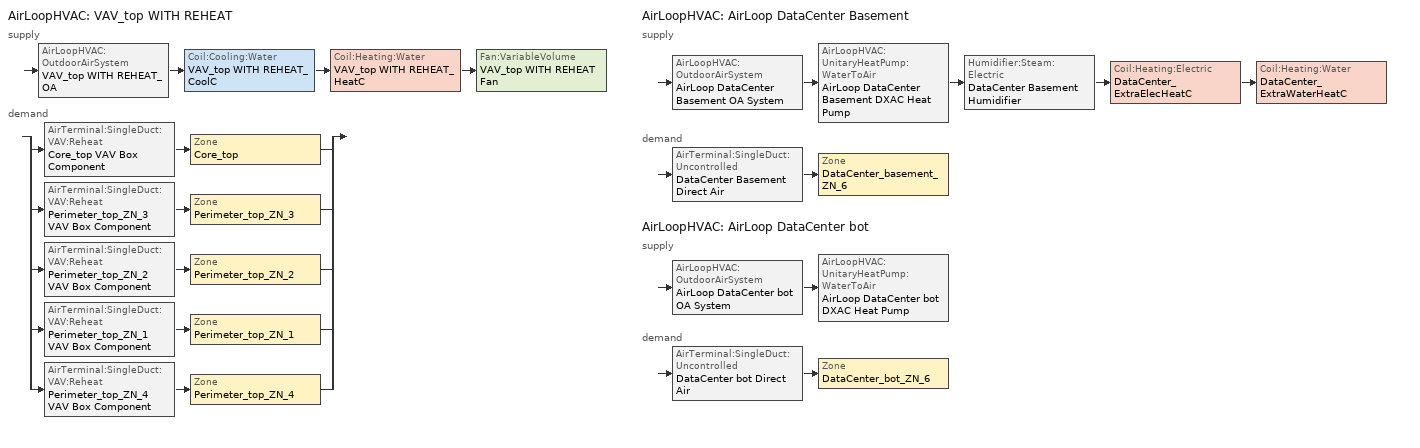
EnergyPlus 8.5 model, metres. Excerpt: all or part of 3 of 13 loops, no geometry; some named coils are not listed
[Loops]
AirLoopHVAC 'VAV_top WITH REHEAT'
 supply: AirLoopHVAC:OutdoorAirSystem 'VAV_top WITH REHEAT_OA' > Coil:Cooling:Water 'VAV_top WITH REHEAT_CoolC' > Coil:Heating:Water 'VAV_top WITH REHEAT_HeatC' > Fan:VariableVolume 'VAV_top WITH REHEAT Fan'
 demand: split
  | AirTerminal:SingleDuct:VAV:Reheat 'Core_top VAV Box Component' > Zone 'Core_top'
  | AirTerminal:SingleDuct:VAV:Reheat 'Perimeter_top_ZN_3 VAV Box Component' > Zone 'Perimeter_top_ZN_3'
  | AirTerminal:SingleDuct:VAV:Reheat 'Perimeter_top_ZN_2 VAV Box Component' > Zone 'Perimeter_top_ZN_2'
  | AirTerminal:SingleDuct:VAV:Reheat 'Perimeter_top_ZN_1 VAV Box Component' > Zone 'Perimeter_top_ZN_1'
  | AirTerminal:SingleDuct:VAV:Reheat 'Perimeter_top_ZN_4 VAV Box Component' > Zone 'Perimeter_top_ZN_4'
AirLoopHVAC 'AirLoop DataCenter Basement'
 supply: AirLoopHVAC:OutdoorAirSystem 'AirLoop DataCenter Basement OA System' > AirLoopHVAC:UnitaryHeatPump:WaterToAir 'AirLoop DataCenter Basement DXAC Heat Pump' > Humidifier:Steam:Electric 'DataCenter Basement Humidifier' > Coil:Heating:Electric 'DataCenter_ExtraElecHeatC' > Coil:Heating:Water 'DataCenter_ExtraWaterHeatC'
 demand: AirTerminal:SingleDuct:Uncontrolled 'DataCenter Basement Direct Air' > Zone 'DataCenter_basement_ZN_6'
AirLoopHVAC 'AirLoop DataCenter bot'
 supply: AirLoopHVAC:OutdoorAirSystem 'AirLoop DataCenter bot OA System' > AirLoopHVAC:UnitaryHeatPump:WaterToAir 'AirLoop DataCenter bot DXAC Heat Pump'
 demand: AirTerminal:SingleDuct:Uncontrolled 'DataCenter bot Direct Air' > Zone 'DataCenter_bot_ZN_6'
[DesignSpecification:OutdoorAir] Outdoor Air Flow per Zone Floor Area {m3/s-m2}=0.000431773
Name | Outdoor Air Method | Outdoor Air Flow per Zone {m3/s} | Outdoor Air Flow per Person {m3/s-person}
SZ DSOA Core_top; SZ DSOA Perimeter_top_ZN_3; SZ DSOA Perimeter_top_ZN_2; SZ DSOA Perimeter_top_ZN_1; SZ DSOA Perimeter_top_ZN_4; SZ DSOA DataCenter_basement_ZN_6; SZ DSOA DataCenter_bot_ZN_6 | Flow/Area | 0
CM DSOA Core_top; CM DSOA Perimeter_top_ZN_1; CM DSOA Perimeter_top_ZN_2; CM DSOA Perimeter_top_ZN_3; CM DSOA Perimeter_top_ZN_4 | Sum |  | 1e-08
[DesignSpecification:ZoneAirDistribution] Zone Air Distribution Effectiveness in Cooling Mode=1; Zone Air Distribution Effectiveness in Heating Mode=1
CM DSZAD Core_top; CM DSZAD Perimeter_top_ZN_1; CM DSZAD Perimeter_top_ZN_2; CM DSZAD Perimeter_top_ZN_3; CM DSZAD Perimeter_top_ZN_4
[Sizing:Zone] Zone Cooling Design Supply Air Temperature Input Method=SupplyAirTemperature; Zone Cooling Design Supply Air Temperature {C}=12.8; Zone Heating Design Supply Air Temperature Input Method=SupplyAirTemperature; Zone Heating Design Supply Air Temperature {C}=40; Zone Cooling Design Supply Air Humidity Ratio {kgWater/kgDryAir}=0.0085; Zone Heating Design Supply Air Humidity Ratio {kgWater/kgDryAir}=0.008; Zone Heating Sizing Factor=0; Cooling Design Air Flow Method=DesignDay; Cooling Design Air Flow Rate {m3/s}=0; Cooling Minimum Air Flow {m3/s}=0; Cooling Minimum Air Flow Fraction=0; Heating Design Air Flow Method=DesignDay; Heating Design Air Flow Rate {m3/s}=0
Name | Design Specification Outdoor Air Object | Zone Cooling Sizing Factor
Core_top | SZ DSOA Core_top | 0
Perimeter_top_ZN_3 | SZ DSOA Perimeter_top_ZN_3 | 0
Perimeter_top_ZN_2 | SZ DSOA Perimeter_top_ZN_2 | 0
Perimeter_top_ZN_1 | SZ DSOA Perimeter_top_ZN_1 | 0
Perimeter_top_ZN_4 | SZ DSOA Perimeter_top_ZN_4 | 0
DataCenter_basement_ZN_6 | SZ DSOA DataCenter_basement_ZN_6 | 1.2
DataCenter_bot_ZN_6 | SZ DSOA DataCenter_bot_ZN_6 | 1.2
[Sizing:System] Type of Load to Size On=Sensible; Preheat Design Temperature {C}=7; Preheat Design Humidity Ratio {kgWater/kgDryAir}=0.008; Precool Design Temperature {C}=12.8; Precool Design Humidity Ratio {kgWater/kgDryAir}=0.008; Central Cooling Design Supply Air Temperature {C}=12.8; Type of Zone Sum to Use=Coincident; 100% Outdoor Air in Cooling=No; 100% Outdoor Air in Heating=No; Central Cooling Design Supply Air Humidity Ratio {kgWater/kgDryAir}=0.0085; Central Heating Design Supply Air Humidity Ratio {kgWater/kgDryAir}=0.008; Cooling Supply Air Flow Rate Method=DesignDay; Cooling Supply Air Flow Rate {m3/s}=0; Heating Supply Air Flow Rate Method=DesignDay; Heating Supply Air Flow Rate {m3/s}=0; System Outdoor Air Method=ZoneSum; Zone Maximum Outdoor Air Fraction=1; Cooling Design Capacity Method=CoolingDesignCapacity; Cooling Design Capacity {W}=autosize; Heating Design Capacity Method=HeatingDesignCapacity; Heating Design Capacity {W}=autosize; Central Cooling Capacity Control Method=OnOff
Name | Design Outdoor Air Flow Rate {m3/s} | Central Heating Maximum System Air Flow Ratio | Central Heating Design Supply Air Temperature {C}
VAV_top WITH REHEAT | 2.53804 | 0.3 | 12.8
AirLoop DataCenter Basement; AirLoop DataCenter bot | autosize | 1 | 40
[ZoneControl:Thermostat] Control Type Schedule=Dual Zone Control Type Sched
Name | Zone or ZoneList | Control 1
Core_top Thermostat | Core_top | Core_top DualSPSched
Perimeter_top_ZN_3 Thermostat | Perimeter_top_ZN_3 | Perimeter_top_ZN_3 DualSPSched
Perimeter_top_ZN_2 Thermostat | Perimeter_top_ZN_2 | Perimeter_top_ZN_2 DualSPSched
Perimeter_top_ZN_1 Thermostat | Perimeter_top_ZN_1 | Perimeter_top_ZN_1 DualSPSched
Perimeter_top_ZN_4 Thermostat | Perimeter_top_ZN_4 | Perimeter_top_ZN_4 DualSPSched
DataCenter Basement Thermostat | DataCenter_basement_ZN_6 | DataCenter Cooling Setpoints Dual SP Control
DataCenter bot Thermostat | DataCenter_bot_ZN_6 | DataCenter Cooling Setpoints Dual SP Control
[ThermostatSetpoint:DualSetpoint]
Name | Heating Setpoint Temperature Schedule | Cooling Setpoint Temperature Schedule
Core_top DualSPSched; Perimeter_top_ZN_3 DualSPSched; Perimeter_top_ZN_2 DualSPSched; Perimeter_top_ZN_1 DualSPSched; Perimeter_top_ZN_4 DualSPSched | HTGSETP_SCH_YES_OPTIMUM | CLGSETP_SCH_YES_OPTIMUM
DataCenter Cooling Setpoints Dual SP Control | HTGSETP_DC_SCH | CLGSETP_DC_SCH
[AirTerminal:SingleDuct:Uncontrolled] Availability Schedule=Always_On; Maximum Air Flow Rate {m3/s}=autosize
DataCenter Basement Direct Air; DataCenter bot Direct Air
[AirTerminal:SingleDuct:VAV:Reheat] Availability Schedule=ALWAYS_ON; Maximum Air Flow Rate {m3/s}=AUTOSIZE; Zone Minimum Air Flow Input Method=Constant; Maximum Hot Water or Steam Flow Rate {m3/s}=AUTOSIZE; Minimum Hot Water or Steam Flow Rate {m3/s}=0; Convergence Tolerance=0.001; Damper Heating Action=reverse; Maximum Flow Fraction During Reheat=0.5; Maximum Reheat Air Temperature {C}=40
Name | Constant Minimum Air Flow Fraction | Reheat Coil
Core_top VAV Box Component | 0.363705 | Core_top VAV Box Reheat Coil
Perimeter_top_ZN_3 VAV Box Component | 0.279225 | Perimeter_top_ZN_3 VAV Box Reheat Coil
Perimeter_top_ZN_2 VAV Box Component | 0.2 | Perimeter_top_ZN_2 VAV Box Reheat Coil
Perimeter_top_ZN_1 VAV Box Component | 0.2 | Perimeter_top_ZN_1 VAV Box Reheat Coil
Perimeter_top_ZN_4 VAV Box Component | 0.2 | Perimeter_top_ZN_4 VAV Box Reheat Coil
[Zone equipment]
Core_top: Core_top VAV Box Component
Perimeter_top_ZN_3: Perimeter_top_ZN_3 VAV Box Component
Perimeter_top_ZN_2: Perimeter_top_ZN_2 VAV Box Component
Perimeter_top_ZN_1: Perimeter_top_ZN_1 VAV Box Component
Perimeter_top_ZN_4: Perimeter_top_ZN_4 VAV Box Component
DataCenter_basement_ZN_6: DataCenter Basement Direct Air
DataCenter_bot_ZN_6: DataCenter bot Direct Air
[Fan:VariableVolume]
VAV_top WITH REHEAT Fan: Availability Schedule=HVACOperationSchd; Fan Total Efficiency=0.6084; Pressure Rise {Pa}=1314.72; Maximum Flow Rate {m3/s}=AUTOSIZE; Fan Power Minimum Flow Rate Input Method=Fraction; Fan Power Minimum Flow Fraction=0.25; Motor Efficiency=0.936; Motor In Airstream Fraction=1; Fan Power Coefficient 1=0.0408; Fan Power Coefficient 2=0.088; Fan Power Coefficient 3=-0.0729; Fan Power Coefficient 4=0.9437; Fan Power Coefficient 5=0
[Fan:OnOff] Availability Schedule=Always_On; Maximum Flow Rate {m3/s}=autosize; Motor In Airstream Fraction=1
Name | Fan Total Efficiency | Pressure Rise {Pa} | Motor Efficiency
DataCenter Basement Supply Fan | 0.6175 | 1018.41 | 0.95
DataCenter bot Supply Fan | 0.55575 | 622.5 | 0.855
[Coil:Cooling:Water]
VAV_top WITH REHEAT_CoolC: Availability Schedule=ALWAYS_ON; Design Water Flow Rate {m3/s}=AUTOSIZE; Design Air Flow Rate {m3/s}=AUTOSIZE; Design Inlet Water Temperature {C}=AUTOSIZE; Design Inlet Air Temperature {C}=AUTOSIZE; Design Outlet Air Temperature {C}=AUTOSIZE; Design Inlet Air Humidity Ratio {kgWater/kgDryAir}=AUTOSIZE; Design Outlet Air Humidity Ratio {kgWater/kgDryAir}=AUTOSIZE; Type of Analysis=SimpleAnalysis; Heat Exchanger Configuration=CrossFlow
[Coil:Heating:Water] Rated Inlet Water Temperature {C}=82.2; Rated Outlet Water Temperature {C}=71.1
Name | Availability Schedule | Performance Input Method | Rated Capacity {W} | Rated Inlet Air Temperature {C} | Rated Outlet Air Temperature {C} | Rated Ratio for Air and Water Convection | U-Factor Times Area Value {W/K} | Maximum Water Flow Rate {m3/s}
DataCenter_ExtraWaterHeatC | DataCenter_ExtraWaterHeatC_Sch | NominalCapacity | 0 | 16.6 | 32.2 | 0.5
VAV_top WITH REHEAT_HeatC | ALWAYS_ON | UFactorTimesAreaAndDesignWaterFlowRate | AUTOSIZE | 12.8 | 40 |  | AUTOSIZE | AUTOSIZE
[Coil:Heating:Electric] Efficiency=1
Name | Availability Schedule | Nominal Capacity {W}
DataCenter_ExtraElecHeatC | DataCenter_ExtraElecHeatC_Sch | 10000000
Heat Pump DX Supp Heating Coil AirLoop DataCenter Basement; Heat Pump DX Supp Heating Coil AirLoop DataCenter bot | ALWAYS_OFF | autosize
[Humidifier:Steam:Electric]
DataCenter Basement Humidifier: Availability Schedule=ALWAYS_ON; Rated Capacity {m3/s}=3.72E-5; Rated Power {W}=100000; Rated Fan Power {W}=0; Standby Power {W}=0
[AirLoopHVAC:UnitaryHeatPump:WaterToAir] Availability Schedule=Always_On; Supply Air Flow Rate {m3/s}=autosize; Heating Convergence=0.001; Cooling Convergence=0.001; Maximum Cycling Rate {cycles/hr}=2.5; Heat Pump Time Constant {s}=60; Fraction of On-Cycle Power Use=0.01; Heat Pump Fan Delay Time {s}=60; Maximum Supply Air Temperature from Supplemental Heater {C}=50; Fan Placement=BlowThrough; Supply Air Fan Operating Mode Schedule=SupplyFanSch
Name | Controlling Zone or Thermostat Location | Supply Air Fan | Heating Coil | Cooling Coil | Supplemental Heating Coil
AirLoop DataCenter Basement DXAC Heat Pump | DataCenter_basement_ZN_6 | DataCenter Basement Supply Fan | Heat Pump HEATING Mode AirLoop DataCenter Basement | Heat Pump Cooling Mode AirLoop DataCenter Basement | Heat Pump DX Supp Heating Coil AirLoop DataCenter Basement
AirLoop DataCenter bot DXAC Heat Pump | DataCenter_bot_ZN_6 | DataCenter bot Supply Fan | Heat Pump HEATING Mode AirLoop DataCenter bot | Heat Pump Cooling Mode AirLoop DataCenter bot | Heat Pump DX Supp Heating Coil AirLoop DataCenter bot
[Controller:WaterCoil] Control Variable=Temperature; Actuator Variable=FLOW; Maximum Actuated Flow {m3/s}=AUTOSIZE; Minimum Actuated Flow {m3/s}=0
Name | Action | Controller Convergence Tolerance {deltaC}
VAV_top WITH REHEAT_CoolC_Controller | REVERSE
VAV_top WITH REHEAT_HeatC_Controller | NORMAL | 0.0001
DataCenter_bas_HeatC_Controller | NORMAL
[Controller:OutdoorAir] Economizer Control Action Type=ModulateFlow; Lockout Type=NoLockout; Minimum Limit Type=FixedMinimum; Minimum Outdoor Air Schedule=MinOA_MotorizedDamper_sched
Name | Minimum Outdoor Air Flow Rate {m3/s} | Maximum Outdoor Air Flow Rate {m3/s} | Economizer Control Type | Mechanical Ventilation Controller
VAV_top WITH REHEAT_OA_Controller | 0 | AUTOSIZE | DifferentialDryBulb | VAV_top WITH REHEAT_DCV
AirLoop DataCenter Basement OA Controller | autosize | autosize | DifferentialDryBulb
AirLoop DataCenter bot OA Controller | 0 | autosize | NoEconomizer
[Controller:MechanicalVentilation]
VAV_top WITH REHEAT_DCV: Availability Schedule=MinOA_MotorizedDamper_sched; Demand Controlled Ventilation=Yes; System Outdoor Air Method=VentilationRateProcedure; Zone 1=Core_top; Design Specification Outdoor Air Object Name 1=CM DSOA Core_top; Design Specification Zone Air Distribution Object Name 1=CM DSZAD Core_top; Zone 2=Perimeter_top_ZN_1; Design Specification Outdoor Air Object Name 2=CM DSOA Perimeter_top_ZN_1; Design Specification Zone Air Distribution Object Name 2=CM DSZAD Perimeter_top_ZN_1; Zone 3=Perimeter_top_ZN_2; Design Specification Outdoor Air Object Name 3=CM DSOA Perimeter_top_ZN_2; Design Specification Zone Air Distribution Object Name 3=CM DSZAD Perimeter_top_ZN_2; Zone 4=Perimeter_top_ZN_3; Design Specification Outdoor Air Object Name 4=CM DSOA Perimeter_top_ZN_3; Design Specification Zone Air Distribution Object Name 4=CM DSZAD Perimeter_top_ZN_3; Zone 5=Perimeter_top_ZN_4; Design Specification Outdoor Air Object Name 5=CM DSOA Perimeter_top_ZN_4; Design Specification Zone Air Distribution Object Name 5=CM DSZAD Perimeter_top_ZN_4
[AirLoopHVAC]
Name | Design Supply Air Flow Rate {m3/s}
VAV_top WITH REHEAT | AUTOSIZE
AirLoop DataCenter Basement; AirLoop DataCenter bot | autosize
[EnergyManagementSystem:Sensor]
Name | Output:Variable or Output:Meter Index Key | Output:Variable or Output:Meter
DataCenter_Humidifier_Status | DataCenter Basement Humidifier | Humidifier Water Volume Flow Rate
DataCenter_HeatC_Status | HEAT PUMP HEATING MODE AIRLOOP DATACENTER BASEMENT | Heating Coil Electric Power
DataCenter_AfterHumidifier_Temp | DataCenter_Humidifier-DataCenter_ExtraElecHeatCNode | System Node Temperature
DataCenter_AfterElecHeatC_Temp | DataCenter_EXTRAELECHEATC-DataCenter_EXTRAWATERHEATCNODE | System Node Temperature
Core_top_LSr | Core_top | Zone Lights Electric Power
Core_top_Occ_Sensor | Core_top | People Occupant Count
Perimeter_top_ZN_3_LSr | Perimeter_top_ZN_3 | Zone Lights Electric Power
Perimeter_top_ZN_3_Occ_Sensor | Perimeter_top_ZN_3 | People Occupant Count
Perimeter_top_ZN_2_LSr | Perimeter_top_ZN_2 | Zone Lights Electric Power
Perimeter_top_ZN_2_Occ_Sensor | Perimeter_top_ZN_2 | People Occupant Count
Perimeter_top_ZN_1_LSr | Perimeter_top_ZN_1 | Zone Lights Electric Power
Perimeter_top_ZN_1_Occ_Sensor | Perimeter_top_ZN_1 | People Occupant Count
Perimeter_top_ZN_4_LSr | Perimeter_top_ZN_4 | Zone Lights Electric Power
Perimeter_top_ZN_4_Occ_Sensor | Perimeter_top_ZN_4 | People Occupant Count
[EnergyManagementSystem:Actuator]
DataCenter_ExtraElecHeatC_SP: Actuated Component Unique=DataCenter_EXTRAELECHEATC-DataCenter_EXTRAWATERHEATCNODE; Actuated Component Type=System Node Setpoint; Actuated Component Control Type=Temperature Setpoint
[EnergyManagementSystem:OutputVariable]
DataCenter_ExtraElecHeatC_SP: EMS Variable=DataCenter_ExtraElecHeatC_SP; Type of Data in Variable=Averaged; Update Frequency=SystemTimeStep
[EnergyManagementSystem:InternalVariable]
Name | Internal Data Index Key | Internal Data Type
DataCenter_FanDesignMass | DataCenter Basement Supply Fan | Fan Maximum Mass Flow Rate
Core_top_Area | Core_top | Zone Floor Area
Perimeter_top_ZN_3_Area | Perimeter_top_ZN_3 | Zone Floor Area
Perimeter_top_ZN_2_Area | Perimeter_top_ZN_2 | Zone Floor Area
Perimeter_top_ZN_1_Area | Perimeter_top_ZN_1 | Zone Floor Area
Perimeter_top_ZN_4_Area | Perimeter_top_ZN_4 | Zone Floor Area
[ExternalInterface:FunctionalMockupUnitExport:From:Variable]
Name | Output:Variable Index Key | Output:Variable | FMU Variable
 | CORE_TOP | Zone Mean Air Temperature | floor3_zon5_oveTRooAir
 | PERIMETER_TOP_ZN_1 | Zone Mean Air Temperature | floor3_zon1_oveTRooAir
 | PERIMETER_TOP_ZN_2 | Zone Mean Air Temperature | floor3_zon2_oveTRooAir
 | PERIMETER_TOP_ZN_3 | Zone Mean Air Temperature | floor3_zon3_oveTRooAir
 | PERIMETER_TOP_ZN_4 | Zone Mean Air Temperature | floor3_zon4_oveTRooAir
 | CORE_TOP | Zone Thermal Comfort Fanger Model PPD | floor3_zon5_PPD
 | PERIMETER_TOP_ZN_1 | Zone Thermal Comfort Fanger Model PPD | floor3_zon1_PPD
 | PERIMETER_TOP_ZN_2 | Zone Thermal Comfort Fanger Model PPD | floor3_zon2_PPD
 | PERIMETER_TOP_ZN_3 | Zone Thermal Comfort Fanger Model PPD | floor3_zon3_PPD
 | PERIMETER_TOP_ZN_4 | Zone Thermal Comfort Fanger Model PPD | floor3_zon4_PPD
 | VAV_TOP WITH REHEAT FAN | Fan Electric Power | floor3_Pfan
 | VAV_top WITH REHEAT_OAInlet Node | System Node Mass Flow Rate | floor3_mOutAir
 | VAV_TOP WITH REHEAT_COOLC-VAV WITH REHEAT_HEATCNODE | System Node Mass Flow Rate | floor3_mSupAir
 | VAV_TOP WITH REHEAT_COOLC-VAV WITH REHEAT_HEATCNODE | System Node Temperature | floor3_TSupAir
 | VAV_top WITH REHEAT_CoolC | Cooling Coil Total Cooling Rate | floor3_qTot
 | VAV_top WITH REHEAT_CoolC | Cooling Coil Sensible Cooling Rate | floor3_qSen
 | VAV_top WITH REHEAT_CoolC | Cooling Coil Wetted Area Fraction | floor3_qLat
 | Core_top VAV Box Component | Zone Air Terminal VAV Damper Position | floor3_zon5_damperPos
 | Perimeter_top_ZN_1 VAV Box Component | Zone Air Terminal VAV Damper Position | floor3_zon1_damperPos
 | Perimeter_top_ZN_2 VAV Box Component | Zone Air Terminal VAV Damper Position | floor23_zon2_damperPos
 | Perimeter_top_ZN_3 VAV Box Component | Zone Air Terminal VAV Damper Position | floor3_zon3_damperPos
 | Perimeter_top_ZN_4 VAV Box Component | Zone Air Terminal VAV Damper Position | floor3_zon4_damperPos
 | VAV_top WITH REHEAT_CoolCDemand Outlet Node | System Node Mass Flow Rate | floor3_valve_flow
[SetpointManager:SingleZone:Reheat] Control Variable=Temperature; Minimum Supply Air Temperature {C}=10; Maximum Supply Air Temperature {C}=50
Name | Control Zone | Setpoint Node or NodeList
DataCenter Basement SupAirTemp Manager | DataCenter_basement_ZN_6 | AirLoop DataCenter Basement Supply Air Outlet
DataCenter_bot_ZN_6 SupAirTemp Manager | DataCenter_bot_ZN_6 | AirLoop DataCenter bot Supply Air Outlet
[SetpointManager:SingleZone:Humidity:Minimum]
DataCenter_Basement Humidifier HUMRAT setpoint: Setpoint Node or NodeList=DataCenter_Humidifier-DataCenter_ExtraElecHeatCNode
[SetpointManager:MixedAir] Control Variable=Temperature
Name | Setpoint Node or NodeList
DataCenter_ExtraElecHeatC Air Temp Manager | DataCenter_ExtraElecHeatC-DataCenter_ExtraWaterHeatCNode
VAV_top WITH REHEAT_CoolC SAT Manager | VAV_top WITH REHEAT_CoolC-VAV WITH REHEAT_HeatCNode
VAV_top WITH REHEAT_HeatC SAT Manager | VAV_top WITH REHEAT_HeatC-VAV WITH REHEAT FanNode
VAV_top WITH REHEAT_OAMixed Air Temp Manager | VAV_top WITH REHEAT_OA-VAV WITH REHEAT_CoolCNode
DataCenter Basement OAMixed Air Temp Manager | DataCenter Basement Mixed Air Outlet
DataCenter bot OAMixed Air Temp Manager | DataCenter bot Mixed Air Outlet
[Schedule:Compact]
DataCenter_ExtraElecHeatC_Sch; DataCenter_ExtraWaterHeatC_Sch; ALWAYS_ON; SupplyFanSch: Through: 12/31, For: AllDays, Until: 24:00, 1
ALWAYS_OFF: Through: 12/31, For: AllDays, Until: 24:00, 0
HVACOperationSchd: Through: 12/31, For: Weekdays SummerDesignDay, Until: 06:00, 0, Until: 22:00, 1, Until: 24:00, 0, For: Saturday WinterDesignDay, Until: 06:00, 0, Until: 18:00, 1, Until: 24:00, 0, For: Sunday Holidays AllOtherDays, Until: 24:00, 0
HTGSETP_SCH_YES_OPTIMUM: Through: 12/31, For: WinterDesignDay, Until: 05:00, 15.6, Until: 06:00, 17.6, Until: 07:00, 19.6, Until: 22:00, 21, Until: 24:00, 15.6, For: Weekdays, Until: 04:00, 15.6, Until: 05:00, 17.8, Until: 06:00, 20, Until: 22:00, 21, Until: 24:00, 15.6, For SummerDesignDay, Until: 24:00, 15.6, For: Saturday, Until: 04:00, 15.6, Until: 05:00, 17.8, Until: 06:00, 20, Until: 17:00, 21, Until: 24:00, 15.6, For: Sunday Holidays AllOtherDays, Until: 24:00, 15.6
CLGSETP_SCH_YES_OPTIMUM: Through: 12/31, For: SummerDesignDay, Until: 05:00, 26.7, Until: 06:00, 25.7, Until: 07:00, 25, Until: 22:00, 24, Until: 24:00, 26.7, For: Weekdays, Until: 04:00, 26.7, Until: 05:00, 25.6, Until: 06:00, 25, Until: 22:00, 24, Until: 24:00, 26.7, For: Saturday, Until: 04:00, 26.7, Until: 05:00, 25.6, Until: 06:00, 25, Until: 17:00, 24, Until: 24:00, 26.7, For WinterDesignDay, Until: 24:00, 26.7, For: Sunday Holidays AllOtherDays, Until: 24:00, 26.7
MinOA_MotorizedDamper_Sched: Through: 12/31, For: Weekdays SummerDesignDay, Until: 07:00, 0, Until: 22:00, 1, Until: 24:00, 0, For: Saturday WinterDesignDay, Until: 07:00, 0, Until: 18:00, 1, Until: 24:00, 0, For: Sunday Holidays AllOtherDays, Until: 24:00, 0
Dual Zone Control Type Sched: Through: 12/31, For: AllDays, Until: 24:00, 4
CLGSETP_DC_SCH: THROUGH: 12/31, FOR SummerDesignDay, UNTIL: 24:00, 27, FOR WinterDesignDay, UNTIL: 24:00, 27, FOR:AllOtherDays, UNTIL: 24:00, 27
HTGSETP_DC_SCH: THROUGH: 12/31, FOR:AllDays, UNTIL: 24:00, 18
